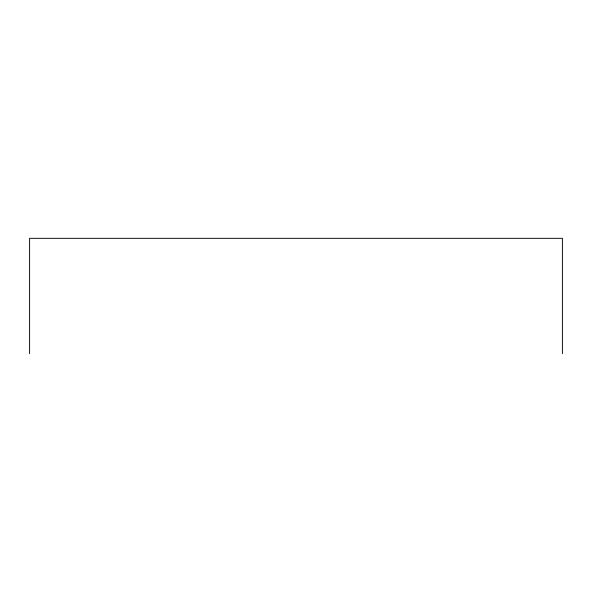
<?xml version="1.0" encoding="UTF-8"?>
<svg xmlns="http://www.w3.org/2000/svg" width="592" height="592" viewBox="0 0 592 592"><rect width="100%" height="100%" fill="white"/><g stroke="black" fill="none" stroke-linecap="round" stroke-linejoin="round"><path stroke-width="0.89" d="M562.4 353.668L562.4 238.332L29.6 238.332L29.6 353.668"/></g></svg>
